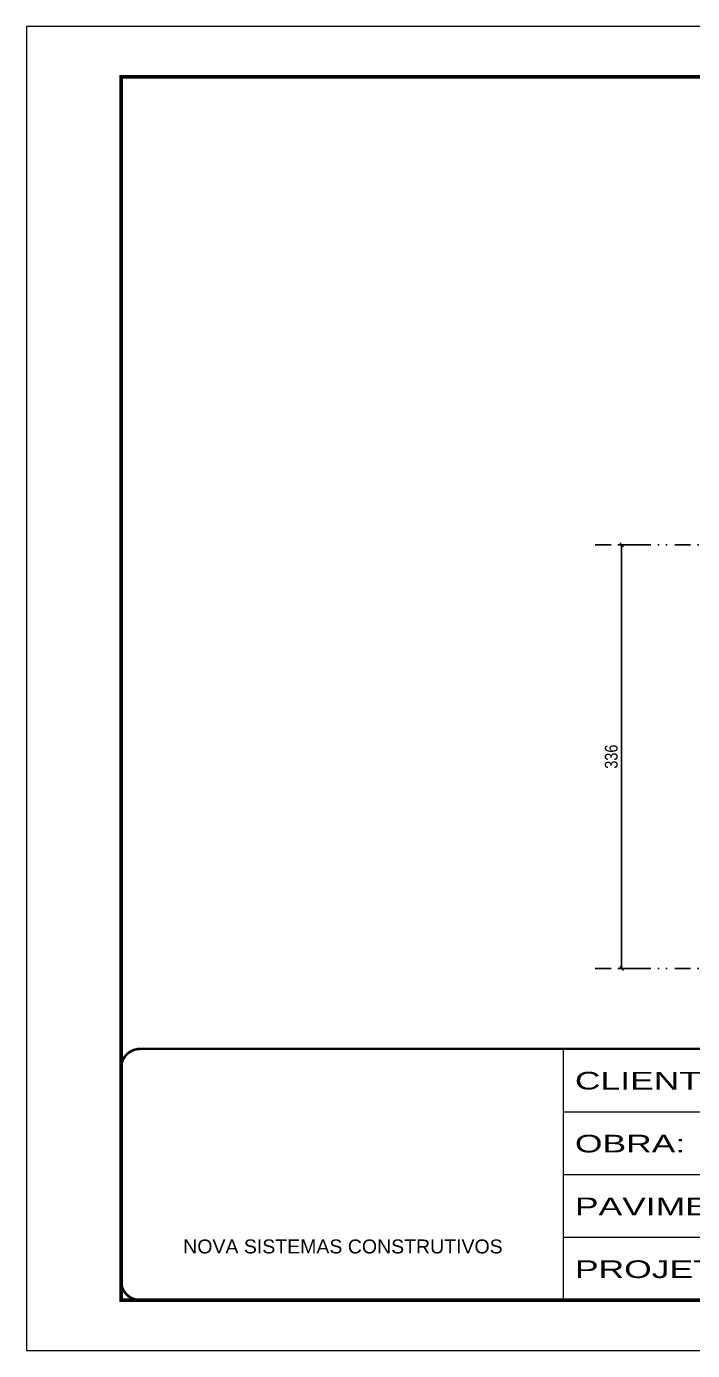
# Model space of a CAD drawing. Header units: millimetres. Extents: x 1945 to 8225, y 304 to 15137.
# Drawn here: x 1945 to 2473, y 11790 to 12840 of the extents above; entities that cross this region are included whole.
import ezdxf

# ---------------------------------------------------------------- set-up
doc = ezdxf.new("R2010")
doc.units = ezdxf.units.MM
for name, pattern in [('CONTINUO', [0]), ('DASHED', [0.75, 0.5, -0.25]), ('DIVIDE2', [0.625, 0.25, -0.125, 0, -0.125, 0, -0.125])]:
    doc.linetypes.add(name, pattern=pattern)
doc.layers.add('COTA', color=241, linetype='Continuous')
doc.layers.add('Nível', color=160, linetype='Continuous')
doc.layers.add('Folhas', color=255, linetype='Continuous', lineweight=9)
doc.layers.add('SARRAFO DE PRESSAO', color=251, linetype='DASHED', lineweight=9)
doc.styles.add('ARIAL', font='arial.ttf')
doc.styles.add('COTA TECNICA', font='techl___.ttf', dxfattribs={"height": 10})
doc.styles.add('Tecnologia', font='')
doc.styles.get('Tecnologia').set_extended_font_data('Forgotten Futurist')
doc.dimstyles.new('PAINEL-NOVA', dxfattribs={"dimtxt": 10, "dimasz": 3, "dimexe": 3, "dimexo": 3, "dimgap": 3, "dimtad": 1, "dimdec": 1, "dimzin": 12, "dimdsep": 46, "dimtxsty": 'COTA TECNICA', "dimblk1": 'OBLIQUE', "dimblk2": 'OBLIQUE', "dimsah": 1, "dimcen": 0.9, "dimclrd": 4, "dimclre": 4, "dimclrt": 240, "dimadec": 1, "dimazin": 3, "dimtfac": 1, "dimtdec": 1, "dimtix": 1, "dimtmove": 0, "dimatfit": 3, "dimfxl": 1, "dimtolj": 1, "dimtzin": 12, "dimarcsym": 0})

# ---------------------------------------------------------------- blocks, each defined once
blk = doc.blocks.new('9999999999')
at = {"color": 30, "linetype": 'CONTINUO'}
for p, q in [((98564.6, 34230.2), (98564.6, 34429.4)), ((98564.6, 34379.6), (99584, 34379.6)), ((98564.6, 34329.8), (99488, 34329.8)), ((98564.6, 34280), (99488, 34280))]:
    blk.add_line(p, q, dxfattribs=at)
at = {"color": 30, "linetype": 'CONTINUO', "const_width": 2}
blk.add_lwpolyline([(99584, 34230.2), (99584, 34414.4, 0.414214), (99569, 34429.4), (98229, 34429.4, 0.414214), (98214, 34414.4), (98214, 34245.2, 0.414214), (98229, 34230.2), (99584, 34230.2)], format="xyb", dxfattribs=at)
at = {"layer": 'Folhas'}
blk.add_lwpolyline([(98139, 34190.2), (99624, 34190.2), (99624, 35240.2), (98139, 35240.2)], close=True, dxfattribs=at)
at = {"layer": 'Folhas', "color": 30, "const_width": 3}
blk.add_lwpolyline([(98214, 34230.2), (99584, 34230.2), (99584, 35200.2), (98214, 35200.2)], close=True, dxfattribs=at)
at = {"color": 7, "linetype": 'Continuous', "ltscale": 5, "style": 'ARIAL'}
blk.add_text('NOVA SISTEMAS CONSTRUTIVOS', height=11.059, dxfattribs=at).set_placement((98263.2, 34267.2))
at = {"layer": 'Folhas', "color": 7, "style": 'Tecnologia', "width": 1.5}
for s, p in [('CLIENTE:', (98573.7, 34397.2)), ('OBRA:', (98573.7, 34347.3)), ('PAVIMENTO:', (98573.7, 34297.5)), ('PROJETO:', (98573.7, 34247.7))]:
    blk.add_text(s, height=14, dxfattribs=at).set_placement(p)
blk = doc.blocks.new('_Oblique')
at = {"color": 0, "linetype": 'ByBlock', "lineweight": -2}
blk.add_line((-0.5, -0.5), (0.5, 0.5), dxfattribs=at)
blk = doc.blocks.new('*D1260')
at = {"layer": 'COTA', "color": 4, "linetype": 'Continuous', "lineweight": -2, "ltscale": 30, "transparency": 16777216}
for p, q in [((2433.6, 12428.9), (2413.6, 12428.9)), ((2416.6, 12092.9), (2416.6, 12428.9)), ((2433.6, 12092.9), (2413.6, 12092.9))]:
    blk.add_line(p, q, dxfattribs=at)
at = {"layer": 'Defpoints', "color": 0, "linetype": 'Continuous', "ltscale": 30, "transparency": 16777216}
for p in [(2416.6, 12428.9), (2436.6, 12428.9), (2436.6, 12092.9)]:
    blk.add_point(p, dxfattribs=at)
at = {"layer": 'COTA', "color": 4, "linetype": 'Continuous', "lineweight": -2, "ltscale": 30, "transparency": 16777216, "xscale": 3, "yscale": 3, "zscale": 3}
for p, rotation in [((2416.6, 12428.9), 90), ((2416.6, 12092.9), 270)]:
    blk.add_blockref('_Oblique', p, dxfattribs=dict(at, rotation=rotation))
at = {"layer": 'COTA', "color": 240, "linetype": 'Continuous', "ltscale": 30, "transparency": 16777216, "insert": (2408.4, 12260.9), "char_height": 10, "attachment_point": 5, "rotation": 90, "style": 'COTA TECNICA'}
blk.add_mtext('\\A1;336', dxfattribs=at)

msp = doc.modelspace()

# ---------------------------------------------------------------- linework, layer by layer
at = {"layer": 'Nível', "color": 4, "linetype": 'DIVIDE2', "ltscale": 50}
for p, q in [((2395.72, 12428.92), (3389.86, 12428.92)), ((2395.72, 12092.92), (3389.86, 12092.92))]:
    msp.add_line(p, q, dxfattribs=at)

# ---------------------------------------------------------------- block references
at = {"layer": 'SARRAFO DE PRESSAO', "color": 6, "linetype": 'ByBlock'}
msp.add_blockref('9999999999', (-96194.12, -22400.25), dxfattribs=at)

# ---------------------------------------------------------------- dimensions: what is measured, and where the dimension line sits
at = {"layer": 'COTA', "linetype": 'Continuous', "ltscale": 30}
dim = msp.add_linear_dim(base=(2416.63, 12428.92), p1=(2436.63, 12092.92), p2=(2436.63, 12428.92), angle=90, dimstyle='PAINEL-NOVA', dxfattribs=at)
dim.commit()
dim.dimension.update_dxf_attribs({"geometry": '*D1260', "text_midpoint": (2408.41, 12260.92)})

doc.saveas('drawing.dxf')
